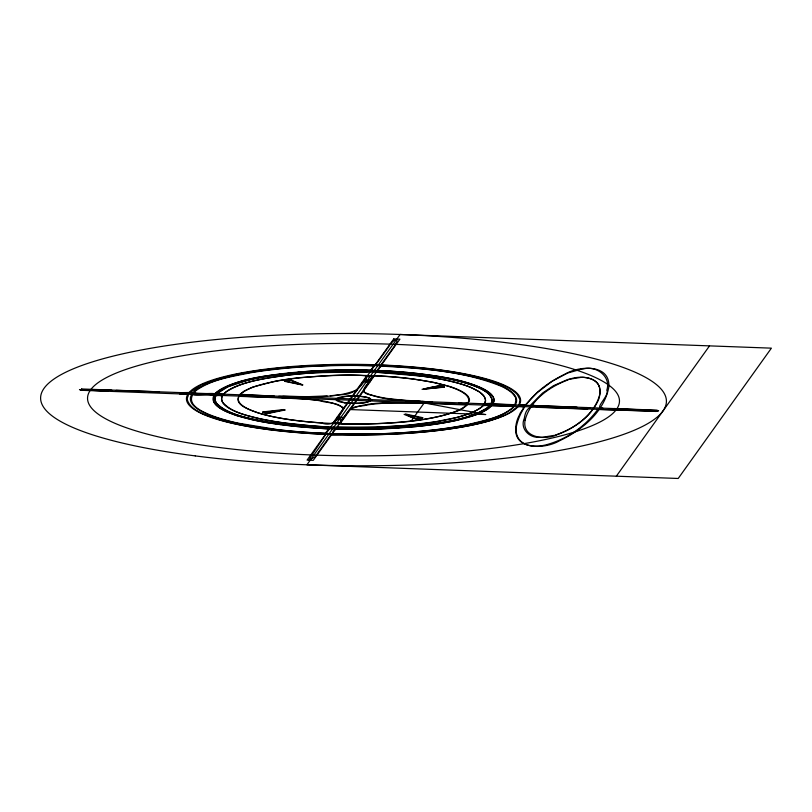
<?xml version="1.0" encoding="UTF-8"?>
<svg xmlns="http://www.w3.org/2000/svg" width="812" height="812" viewBox="0 0 812 812"><rect width="100%" height="100%" fill="white"/><g stroke="black" fill="none" stroke-linecap="round" stroke-linejoin="round"><path stroke-width="1.22" d="M340.807 422.727L340.817 417.378L333.377 422.453L340.807 422.727L373.632 376.829L366.202 376.555L333.377 422.453M366.202 376.555L366.182 381.904L373.632 376.829M343.425 409.268C339.457 401.991 327.439 403.341 320.334 400.823A69.101 14.606 0.3 0 0 307.667 399.25L302.287 398.783A60.758 12.84 0.3 0 0 296.147 398.398L238.86 396.337C233.886 405.442 251.639 410.293 257.566 412.729A113.792 24.045 0.3 0 0 292.31 420.048A121.201 25.608 0.3 0 0 321.41 422.94C334.331 427.66 338.239 417.581 343.73 408.477L343.466 407.604C325.023 397.768 302.247 399.758 281.865 397.677M485.566 400.966L484.754 402.732L485.353 403.594L491.707 403.351L492.336 399.737L489.26 394.327A143.562 30.338 0.3 0 0 478.106 387.436C459.237 379.61 438.815 376.646 418.667 374.149A159.467 33.698 0.3 0 0 393.8 371.805L382.553 371.054M310.174 457.704L325.338 434.988L323.734 434.227L310.458 433.456M309.971 458.262L309.088 460.211L315.127 456.76L330.707 435.1L342.38 434.745A77.211 16.321 0.3 0 0 347.485 434.846L350.327 434.867A171.697 36.286 0.3 0 0 390.46 434.166L393.231 434.044A166.358 35.16 0.3 0 0 490.955 420.332M363.583 389.983L363.532 391.688C381.975 401.514 404.762 399.524 425.133 401.615M371.307 378.859L374.484 375.763L384.736 376.22A129.362 27.334 0.3 0 1 413.024 378.94L433.303 382.279L449.584 386.441A118.958 25.142 0.3 0 1 468.169 396.449C473.031 403.899 463.622 404.132 458.577 402.793M371.185 379.031C364.913 387.294 357.696 392.947 372.343 395.282A67.964 14.362 0.3 0 0 386.816 398.398L407.533 400.732M411.156 421.154L424.199 402.914L485.749 414.546L349.607 409.532C372.606 399.626 399.605 403.554 424.199 402.914M616.328 476.197L709.515 345.882M372.079 368.465L373.642 365.958L357.27 365.471A164.836 34.835 0.3 0 0 316.497 366.222M371.744 368.861L370.637 370.221L345.516 370.059A134.863 28.501 0.3 0 0 307.027 371.46C276.11 375.154 240.626 375.235 214.439 393.79C212.724 392.48 187.795 395.962 196.108 390.572A57.287 12.109 0.3 0 1 196.92 389.943C212.531 379.255 231.968 376.585 250.086 372.87A161.821 34.195 0.3 0 1 316.477 366.202M357.402 389.76C333.011 399.859 304.744 396.043 278.749 396.307M555.398 435.039C573.16 429.284 590.101 417.48 598.251 400.458A483.17 102.109 0.3 0 0 599.063 385.913M490.834 420.311L497.756 418.007A170.693 36.073 0.3 0 0 510.2 412.334L517.021 406.934L519.589 406.639A8.242 1.746 0.3 0 1 520.857 406.66C527.171 406.203 519.893 411.958 519.609 414.627C516.452 420.22 515.021 426.828 515.965 433.435C519.051 447.879 537.798 447.788 549.196 443.92C568.512 438.033 585.868 425.64 597.744 409.492L657.152 411.075A3.969 0.842 0.3 0 0 657.832 411.065L658.654 410.791A2.446 0.518 0.3 0 0 658.065 410.669L614.014 408.517M467.123 416.881L477.091 413.338L486.368 408.406A66.097 13.966 0.3 0 0 488.692 406.457L489.26 405.787L486.977 405.513A10.028 2.121 0.3 0 0 485.749 405.472L483.444 405.624L481.08 407.492A153.986 32.541 0.3 0 1 470.158 413.186A121.495 25.679 0.3 0 1 456.466 417.53L435.445 421.763L407.847 425.275L375.631 427.173L338.431 427.203L336.412 428.533L365.583 428.736A139.593 29.496 0.3 0 0 467.265 416.901M554.484 435.323L542.183 437.343A10.12 2.142 0.3 0 1 539.503 437.333C529.414 438.155 519.629 428.655 524.329 418.312C525.638 409.248 529.688 404.528 539.3 407.411A72.796 15.387 0.3 0 0 541.188 407.472L586.853 409.096L589.715 408L586.69 407.512M432.684 387.101L433.638 386.928A39.118 8.262 0.3 0 0 434.562 386.745L439.515 385.852L442.642 386.258A10.962 2.314 0.3 0 1 443.667 386.583L444.377 387.172L423.458 389.161L429.507 387.679A52.851 11.165 0.3 0 1 430.451 387.507L432.045 387.212M330.251 395.769L333.59 395.444A60.321 12.748 0.3 0 0 340.269 394.632C353.169 395.312 362.172 386.654 367.268 376.017C346.754 373.408 322.415 376.24 300.958 377.56A119.12 25.172 0.3 0 0 275.755 381.102L252.816 387.009L244.077 391.14L239.936 394.297L274.415 396.154M327.165 395.911L308.316 396.652L282.799 396.368M581.25 377.326L567.75 379.508L553.551 385.67L542.528 393.059L530.835 404.823L535.382 405.574L576.977 407.147M179.533 393.891C181.655 394.51 190.434 392.49 187.887 396.662A102.261 21.609 0.3 0 0 187.227 399.555C189.389 407.045 197.093 411.146 203.67 414.221C226.122 423.296 250.269 427.234 274.192 430.147A220.681 46.639 0.3 0 0 310.448 433.466M342.481 423.976L350.51 424.067A120.156 25.395 0.3 0 0 361.35 424.108C393.972 423.285 427.498 421.956 458.384 410.659A137.055 28.968 0.3 0 0 462.972 408.294L467.215 405.046L413.805 402.793L384.431 403.209A62.047 13.114 0.3 0 0 368.354 404.762C361.837 406.792 352.235 405.015 347.962 411.511L339.832 422.788L340.035 423.732L341.791 423.955M111.762 390.217L102.83 389.922A186.039 39.311 0.3 0 0 89.411 389.638L79.464 389.618L108.189 391.262M116.157 390.379L159.497 391.841M422.098 401.483L432.522 401.828M362.477 381.772L369.896 382.046M602.788 408.101C592.73 409.38 610.127 395.515 606.808 390.217C611.395 376.332 596.181 365.42 583.463 368.932A17.448 3.684 0.3 0 0 581.402 369.176L567.578 373.043L552.13 381.244L537.28 392.592L525.618 404.65L521.913 405.097L519.142 404.427L520.005 399.727L517.538 394.987A171.2 36.175 0.3 0 0 494.924 382.016C460.14 370.648 423.367 367.663 387.03 365.481C385.619 365.278 378.94 365.867 382.269 363.106L394.652 345.78C401.179 335.437 392.135 340.36 389.313 345.851L376.413 363.735L374.738 364.72L311.199 365.654L280.901 367.877L256.511 370.729L237.419 374.058L217.362 379.042L200.716 385.121L190.292 392.49L181.056 392.632M337.102 417.246L344.532 417.52M420.606 401.432L410.364 400.935M382.29 371.033L376.606 371.48A25.598 5.41 0.3 0 0 376.463 371.663L378.717 372.454L421.996 376.169A129.626 27.395 0.3 0 1 435.78 378.23A123.871 26.177 0.3 0 1 446.904 380.361L454.7 382.198A132.904 28.085 0.3 0 1 470.777 387.375L479.557 391.942L483.414 395.505A179.005 37.829 0.3 0 1 485.627 400.966M295.619 382.279L302.399 385.03L284.768 381.356L286.22 380.869A12.281 2.598 0.3 0 1 287.641 380.615L290.97 380.473L295.192 382.107M599.023 385.913C596.82 380.087 589.847 377.945 584.173 377.407A6.669 1.411 0.3 0 0 581.971 377.326M213.546 399.423L213.932 401.717A143.125 30.247 0.3 0 0 226.66 411.694L236.972 415.673L253.07 419.905A143.43 30.308 0.3 0 0 268.467 422.839L294.857 426.29L328.769 429.03L325.348 433.192L312.285 432.644A154.828 32.724 0.3 0 1 277.389 429.599L238.241 423.174A167.82 35.464 0.3 0 1 209.557 414.688C202.036 411.461 186.882 404.995 192.799 394.51C196.677 397.027 217.677 390.542 213.546 399.423M215.007 396.895L215.119 398.286A134.122 28.339 0.3 0 0 216.743 403.523C230.029 415.947 249.69 418.17 266.691 421.946A148.038 31.282 0.3 0 0 282.302 424.331L316.842 427.67L328.819 428.259L329.784 427.467L316.67 426.219A105.58 22.31 0.3 0 1 312.143 425.874L285.753 423.093A136.528 28.856 0.3 0 1 259.667 418.637C246.97 415.338 232.445 412.882 223.107 402.843A130.225 27.517 0.3 0 1 221.767 397.616L221.95 396.012L219.768 395.545A9.145 1.928 0.3 0 0 218.621 395.495L215.901 395.708L215.007 396.895M516.016 399.717L515.112 404.214L513.671 404.66L493.726 403.95L492.63 403.229L493.797 401.402A122.988 25.994 0.3 0 0 492.651 396.104L491.585 394.815A150.829 31.871 0.3 0 0 482.46 388.471C462.515 379.113 440.297 376.524 418.687 373.672A141.258 29.851 0.3 0 0 394.987 371.46A79.698 16.839 0.3 0 0 392.815 371.317C389.689 370.475 370.333 372.708 381.488 366.161C422.017 368.333 463.672 370.932 501.623 386.4A172.662 36.489 0.3 0 1 512.473 393.414L515.326 397.007L516.016 399.717M516.168 427.579C514.463 450.893 545.471 449.026 559.468 440.814C581.504 430.279 604.108 412.364 608.827 387.101C610.522 363.786 579.524 365.654 565.528 373.855C543.492 384.401 520.888 402.316 516.168 427.579M217.352 393.404L220.001 394.104A6.029 1.279 0.3 0 0 221.534 394.104C223.605 394.632 224.64 393.099 225.969 391.993C243.996 380.422 266.306 378.402 286.971 375.185A124.896 26.39 0.3 0 1 315.898 372.688L366.202 371.937L370.323 371.185L367.318 370.505A67.964 14.362 0.3 0 0 362.213 370.434C329.104 370.252 295.812 371.125 263.149 377.022A146.119 30.876 0.3 0 0 247.548 380.331L227.949 386.756L217.352 393.404M332.443 433.07L332.453 433.638C367.572 434.836 402.813 433.679 437.719 429.416A168.338 35.576 0.3 0 0 469.671 424.179C484.713 420.18 502.161 417.591 513.905 406.467L490.955 405.797L487.677 408.984L478.796 413.907L456.598 420.362A143.156 30.257 0.3 0 1 416.8 426.473L380.087 428.898L336.087 428.99L335.255 429.528A68.99 14.575 0.3 0 0 333.072 431.578L332.443 433.07M525.1 420.088C521.639 438.287 545.735 440.408 557.6 434.481C575.84 427.569 594.516 414.323 599.753 394.581C603.214 376.382 579.129 374.261 567.253 380.189C549.013 387.101 530.337 400.357 525.1 420.088M371.602 400.113C365.349 404.356 356.488 403.158 349.17 403.158A17.133 3.624 0.3 0 1 343.77 402.458L338.634 400.823A19.539 4.131 0.3 0 1 337.518 399.189C345.892 394.703 356.62 395.84 365.826 397.129A19.031 4.019 0.3 0 1 369.836 398.316L371.602 400.113M263.007 411.917L263.687 412.445A10.312 2.182 0.3 0 0 264.519 412.689L269.757 412.841L283.936 409.542L263.007 411.917M81.677 388.968L80.743 390.267L656.269 411.461L657.202 410.161L81.677 388.968M393.739 338.929L307.078 460.12L313.259 460.353L399.93 339.162L393.739 338.929M400.093 334.483L306.906 464.799L678.213 478.471L771.4 348.155L400.093 334.483M422.717 417.683L420.9 418.139A16.088 3.4 0.3 0 1 419.215 418.383L415.906 418.586L412.202 417.287A40.955 8.658 0.3 0 1 410.963 416.81L405.279 414.15A3.075 0.65 0.3 0 1 406.304 414.171L422.717 417.683M284.971 409.989L267.057 413.684L262.601 412.384L284.971 409.989M439.942 385.598L422.037 389.293L444.408 386.898L439.942 385.598M291.061 380.117L285.022 381.031L302.906 384.908L291.061 380.117M421.986 418.251L415.947 419.165L404.092 414.374L421.986 418.251M280.708 424.666A140.486 29.689 0.3 0 0 493.95 400.976A140.486 29.689 0.3 0 0 285.844 373.287A140.486 29.689 0.3 0 0 280.708 424.666M278.932 423.915A138.416 29.252 0.3 0 0 491.778 401.656A138.416 29.252 0.3 0 0 289.803 373.358A138.416 29.252 0.3 0 0 278.932 423.915M281.175 422.585A131.899 27.872 0.3 0 0 485.18 401.889A131.899 27.872 0.3 0 0 294.147 374.454A131.899 27.872 0.3 0 0 281.175 422.585M291.579 419.865A115.213 24.35 0.3 0 0 468.605 401.29A115.213 24.35 0.3 0 0 300.328 377.773A115.213 24.35 0.3 0 0 291.579 419.865M344.542 402.762A17.448 3.684 0.3 0 0 370.942 399.788A17.448 3.684 0.3 0 0 345.019 396.378A17.448 3.684 0.3 0 0 344.542 402.762M263.859 427.995A163.121 34.469 0.3 0 0 516.341 402.468A163.121 34.469 0.3 0 0 280.313 368.475A163.121 34.469 0.3 0 0 263.859 427.995M268.995 429.68A167.099 35.312 0.3 0 0 520.593 400.712A167.099 35.312 0.3 0 0 270.924 368.536A167.099 35.312 0.3 0 0 268.995 429.68M195.245 455.897A312.914 66.127 0.3 0 0 666.408 401.646A312.914 66.127 0.3 0 0 198.859 341.385A312.914 66.127 0.3 0 0 195.245 455.897M218.986 447.463A265.981 56.211 0.3 0 0 619.465 401.351A265.981 56.211 0.3 0 0 222.052 350.124A265.981 56.211 0.3 0 0 218.986 447.463"/></g></svg>
